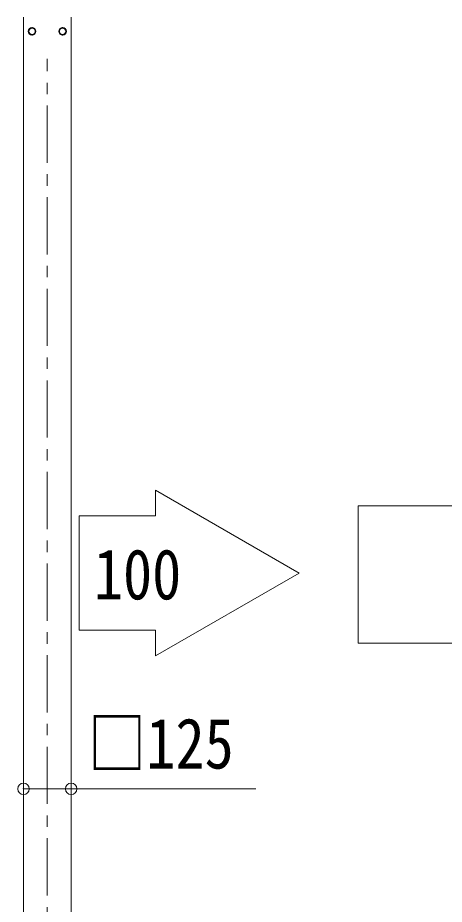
# Model space of a CAD drawing. Units: millimetres at full size, sheet at 1:30; details may follow other scales. Extents: x -8432 to 8432, y -5820 to 5820.
# Drawn here: x -6170 to -5052, y -3104 to -781 of the extents above; entities that cross this region are included whole.
import ezdxf
from ezdxf.enums import TextEntityAlignment as Align

# ---------------------------------------------------------------- set-up
doc = ezdxf.new("R2010")
doc.units = ezdxf.units.MM
doc.header["$LTSCALE"] = 30
doc.header["$PDMODE"] = 32
doc.header["$PDSIZE"] = 30
doc.linetypes.add('CHAIN1', pattern=[8, 5, -1, 1, -1])
doc.layers.add('0-3_ELV2', color=7, linetype='Continuous', lineweight=9)
doc.layers.add('0-6_OTH_LINE', color=7, linetype='Continuous', lineweight=9)
doc.styles.add('ＭＳ ゴシック', font='')
doc.styles.get('ＭＳ ゴシック').set_extended_font_data('MS Gothic')

msp = doc.modelspace()

# ---------------------------------------------------------------- linework, layer by layer
at = {"layer": '0-3_ELV2', "color": 4}
for p, q in [((-6154.83, -779.45), (-6154.83, -3634.45)), ((-6029.83, -3634.45), (-6029.83, -779.45)), ((-6123.73, -816.2), (-6123.83, -816.2)), ((-6123.73, -816.7), (-6123.83, -816.7)), ((-6060.93, -816.2), (-6060.83, -816.2)), ((-6060.93, -816.7), (-6060.83, -816.7))]:
    msp.add_line(p, q, dxfattribs=at)
at = {"layer": '0-3_ELV2', "color": 5, "linetype": 'CHAIN1'}
msp.add_line((-6092.33, -3800.97), (-6092.33, -888.88), dxfattribs=at)
at = {"layer": '0-3_ELV2', "color": 6}
for q in [(-6154.83, -2801.21), (-5546.06, -2801.21)]:
    msp.add_line((-6029.83, -2801.21), q, dxfattribs=at)
at = {"layer": '0-3_ELV2', "color": 4}
for points in [[(-6132.33, -806.64), (-6140.83, -811.54), (-6140.83, -821.36), (-6132.33, -826.27), (-6123.83, -821.36), (-6123.83, -811.54)], [(-6052.33, -806.64), (-6043.83, -811.54), (-6043.83, -821.36), (-6052.33, -826.27), (-6060.83, -821.36), (-6060.83, -811.54)]]:
    msp.add_lwpolyline(points, close=True, dxfattribs=at)
for centre, radius in [((-6132.33, -816.45), 10), ((-6132.33, -816.45), 8.5), ((-6052.33, -816.45), 10), ((-6052.33, -816.45), 8.5)]:
    msp.add_circle(centre, radius, dxfattribs=at)
for centre, start, end in [((-6132.33, -816.45), 111.25399, 128.74601), ((-6132.33, -816.45), 51.25399, 68.74601), ((-6052.33, -816.45), 111.25399, 128.74601), ((-6052.33, -816.45), 51.25399, 68.74601), ((-6132.33, -816.45), 171.25399, 188.74601), ((-6132.33, -816.45), 231.25399, 248.74601), ((-6132.33, -816.45), 291.25399, 308.74601), ((-6132.33, -816.45), 1.66581, 8.74601), ((-6132.33, -816.45), 351.25399, 358.33419), ((-6052.33, -816.45), 171.25399, 178.33419), ((-6052.33, -816.45), 181.66581, 188.74601), ((-6052.33, -816.45), 231.25399, 248.74601), ((-6052.33, -816.45), 291.25399, 308.74601), ((-6052.33, -816.45), 351.25399, 8.74601)]:
    msp.add_arc(centre, 8.6, start, end, dxfattribs=at)
at = {"layer": '0-3_ELV2', "color": 6}
for p in [(-6154.83, -2801.21), (-6029.83, -2801.21)]:
    msp.add_point(p, dxfattribs=at)
at = {"layer": '0-6_OTH_LINE'}
for p, q in [((-5808.66, -2018.82), (-5808.66, -2086.02)), ((-5278.09, -2419.82), (-5278.09, -2059.82)), ((-5278.09, -2059.82), (-4093.14, -2059.82)), ((-5808.66, -2385.62), (-6009.06, -2385.62)), ((-5808.66, -2385.62), (-5808.66, -2452.82)), ((-4093.14, -2419.82), (-5278.09, -2419.82))]:
    msp.add_line(p, q, dxfattribs=at)
for points in [[(-5808.66, -2452.82), (-5432.81, -2235.82), (-5808.66, -2018.82)], [(-5808.66, -2086.02), (-6009.06, -2086.02), (-6009.06, -2385.62)]]:
    msp.add_lwpolyline(points, dxfattribs=at)

# ---------------------------------------------------------------- texts
at = {"layer": '0-3_ELV2', "style": 'ＭＳ ゴシック', "width": 0.85}
msp.add_text('□125', height=132, dxfattribs=at).set_placement((-5985.91, -2787.84), align=Align.BOTTOM_LEFT)
at = {"layer": '0-6_OTH_LINE', "style": 'ＭＳ ゴシック', "width": 0.85}
msp.add_text('100', height=132, dxfattribs=at).set_placement((-5970.34, -2344.57), align=Align.BOTTOM_LEFT)

doc.saveas('drawing.dxf')
